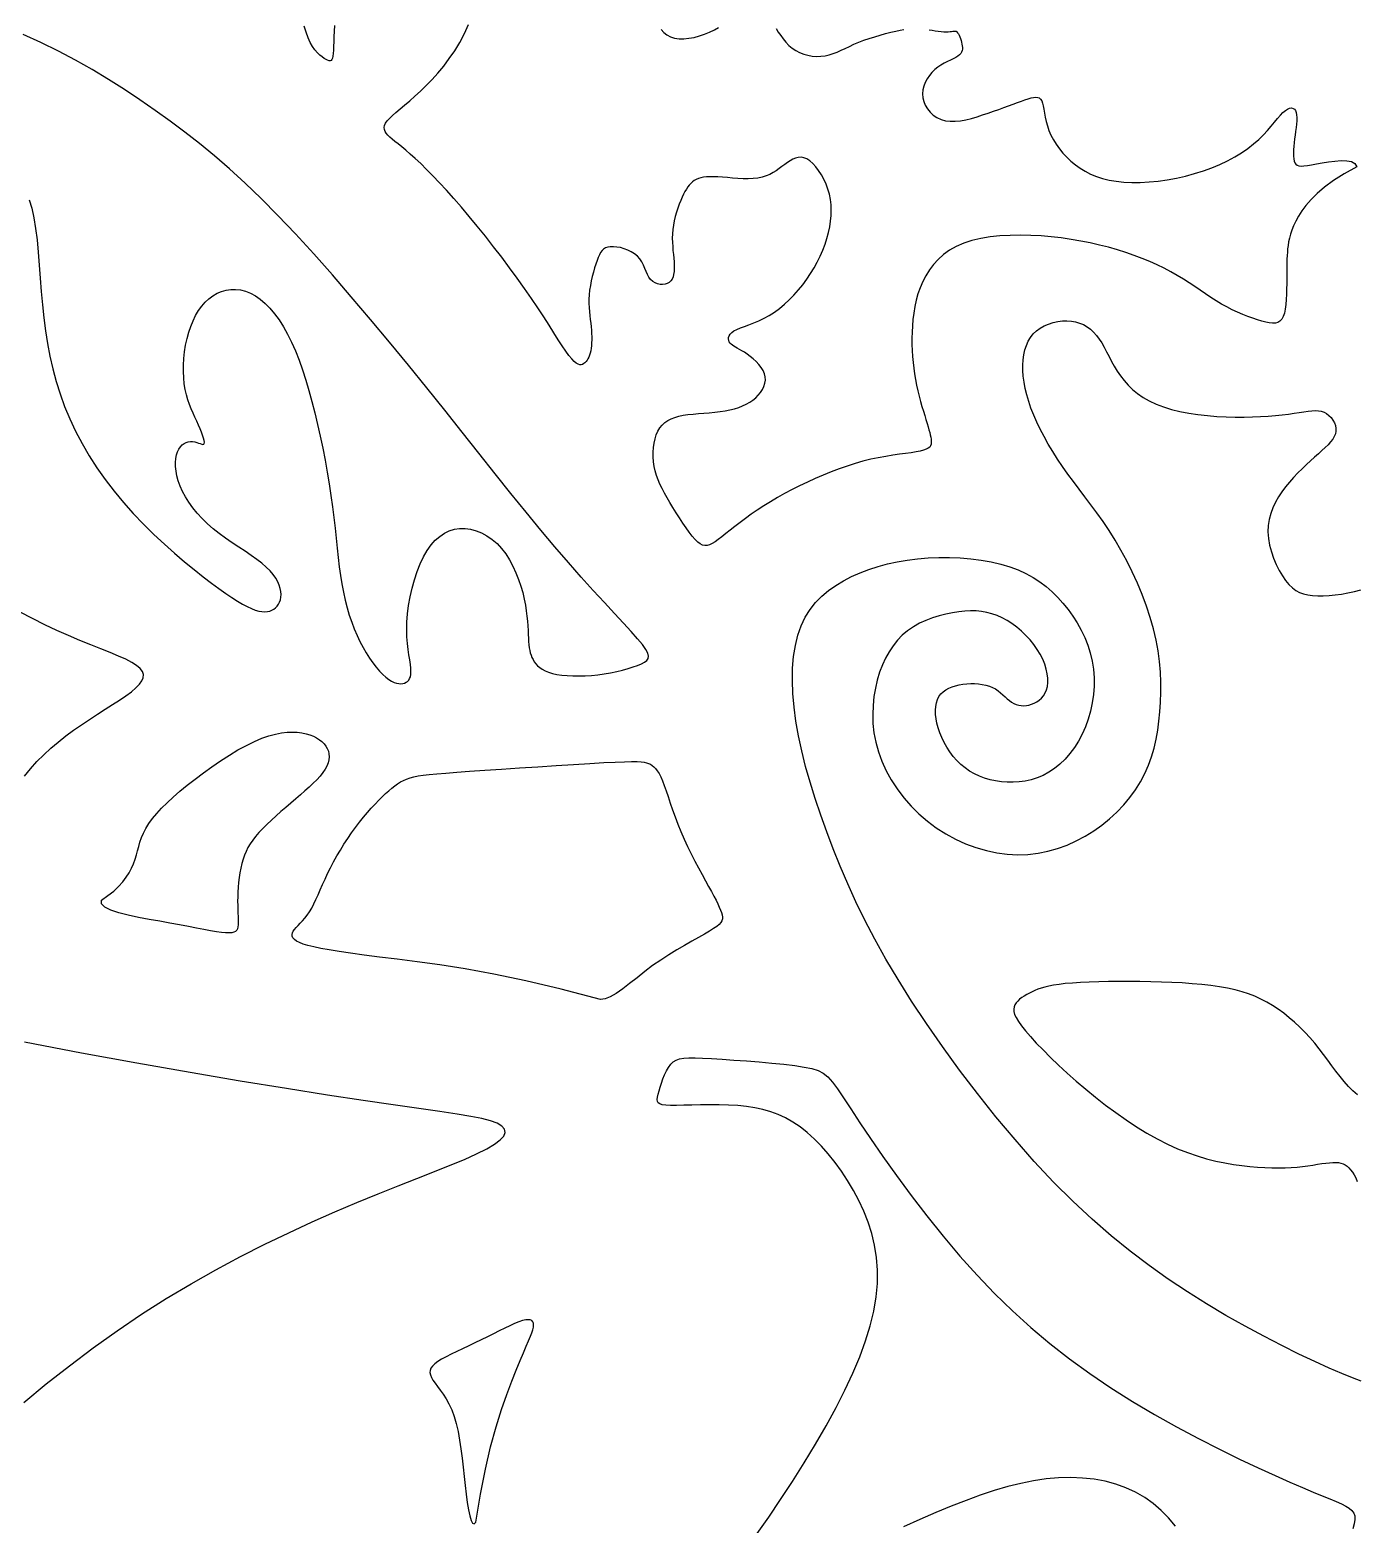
# Model space of a CAD drawing. Header units: millimetres. Extents: x 71 to 193, y 124 to 161.
# Drawn here: x 83.16 to 90.98, y 135.12 to 143.92 of the extents above; entities that cross this region are included whole.
import ezdxf

# ---------------------------------------------------------------- set-up
doc = ezdxf.new("R2010")
doc.units = ezdxf.units.MM

msp = doc.modelspace()

# ---------------------------------------------------------------- linework, layer by layer
at = {"color": 1}
for points in [[(84.952, 143.9463), (84.9495, 143.9115), (84.9479, 143.8792), (84.9469, 143.8496), (84.9462, 143.8232), (84.9455, 143.8002), (84.9444, 143.7808), (84.9426, 143.7654), (84.9401, 143.7536), (84.9366, 143.7453), (84.9321, 143.7402), (84.9265, 143.7379), (84.9196, 143.7383), (84.9113, 143.7409), (84.9017, 143.7455), (84.8905, 143.752), (84.8781, 143.7606), (84.8647, 143.7715), (84.8508, 143.7852), (84.8366, 143.8019), (84.8225, 143.822), (84.8087, 143.8458), (84.7957, 143.8736), (84.7837, 143.9057), (84.7728, 143.942)], [(90.9756, 143.1139), (90.902, 143.0727), (90.8393, 143.0326), (90.7865, 142.9938), (90.7425, 142.9564), (90.7062, 142.9204), (90.6765, 142.8861), (90.6524, 142.8534), (90.6327, 142.8225), (90.6166, 142.7935), (90.6035, 142.7663), (90.5931, 142.7406), (90.585, 142.7163), (90.5788, 142.6932), (90.5743, 142.6712), (90.571, 142.65), (90.5686, 142.6295), (90.5668, 142.6095), (90.5654, 142.5897), (90.5644, 142.5696), (90.5637, 142.549), (90.5633, 142.5274), (90.5631, 142.5045), (90.563, 142.4799), (90.563, 142.4532), (90.563, 142.4243), (90.5627, 142.3938), (90.5619, 142.3628), (90.5605, 142.3321), (90.558, 142.3026), (90.5544, 142.2752), (90.5493, 142.2508), (90.5426, 142.2305), (90.5339, 142.2147), (90.5234, 142.2034), (90.5108, 142.1961), (90.4961, 142.1924), (90.4794, 142.1918), (90.4605, 142.1939), (90.4395, 142.1983), (90.4162, 142.2045), (90.3907, 142.2121), (90.3633, 142.2212), (90.3344, 142.2316), (90.3042, 142.2434), (90.2732, 142.2567), (90.2416, 142.2713), (90.2099, 142.2873), (90.1783, 142.3047), (90.1472, 142.3234), (90.1162, 142.3434), (90.0852, 142.3642), (90.0538, 142.3857), (90.0217, 142.4076), (89.9886, 142.4297), (89.9541, 142.4518), (89.9181, 142.4736), (89.8802, 142.4949), (89.8405, 142.5156), (89.7989, 142.5357), (89.7555, 142.555), (89.7104, 142.5736), (89.6636, 142.5913), (89.6151, 142.6081), (89.565, 142.6239), (89.5134, 142.6387), (89.4602, 142.6524), (89.4057, 142.6648), (89.3499, 142.6759), (89.2928, 142.6856), (89.2347, 142.6939), (89.1754, 142.7006), (89.1153, 142.7056), (89.0543, 142.7089), (88.9931, 142.7102), (88.9325, 142.7092), (88.873, 142.7058), (88.8153, 142.6997), (88.7601, 142.6907), (88.7081, 142.6785), (88.6599, 142.6629), (88.6161, 142.6437), (88.5767, 142.6213), (88.5413, 142.5958), (88.5098, 142.5678), (88.482, 142.5375), (88.4576, 142.5053), (88.4365, 142.4715), (88.4183, 142.4365), (88.4029, 142.4006), (88.3901, 142.364), (88.3797, 142.3269), (88.3714, 142.2894), (88.365, 142.2517), (88.3603, 142.2141), (88.3571, 142.1766), (88.3551, 142.1395), (88.3542, 142.1029), (88.3544, 142.0667), (88.3555, 142.0311), (88.3577, 141.9959), (88.3608, 141.9611), (88.3648, 141.9268), (88.3697, 141.8928), (88.3756, 141.8592), (88.3822, 141.826), (88.3896, 141.7934), (88.3974, 141.7617), (88.4055, 141.7309), (88.4137, 141.7015), (88.4218, 141.6737), (88.4296, 141.6476), (88.4369, 141.6235), (88.4435, 141.6017), (88.4494, 141.5819), (88.4546, 141.564), (88.459, 141.5479), (88.4626, 141.5333), (88.4654, 141.5202), (88.4674, 141.5082), (88.4685, 141.4973), (88.4687, 141.4873), (88.4675, 141.4781), (88.4644, 141.4697), (88.459, 141.462), (88.4507, 141.4551), (88.439, 141.4488), (88.4234, 141.4431), (88.4034, 141.4379), (88.3788, 141.4332), (88.3498, 141.4288), (88.3168, 141.4243), (88.2806, 141.4194), (88.2414, 141.4137), (88.1999, 141.4071), (88.1564, 141.3992), (88.1117, 141.3897), (88.066, 141.3783), (88.0196, 141.3651), (87.9727, 141.3503), (87.9256, 141.334), (87.8783, 141.3162), (87.8312, 141.2973), (87.7844, 141.2771), (87.7381, 141.256), (87.6925, 141.234), (87.6477, 141.2113), (87.604, 141.1879), (87.5615, 141.1641), (87.5204, 141.1398), (87.4808, 141.1153), (87.443, 141.0907), (87.407, 141.066), (87.3731, 141.0415), (87.3413, 141.0174), (87.3116, 140.9942), (87.2839, 140.9722), (87.2583, 140.9518), (87.2349, 140.9333), (87.2135, 140.9171), (87.1942, 140.9035), (87.177, 140.893), (87.1614, 140.8856), (87.147, 140.8816), (87.1334, 140.8811), (87.12, 140.8843), (87.1064, 140.8914), (87.0922, 140.9024), (87.0769, 140.9177), (87.0601, 140.9371), (87.0422, 140.9602), (87.0233, 140.9862), (87.004, 141.0144), (86.9844, 141.0441), (86.965, 141.0746), (86.9462, 141.105), (86.9282, 141.1348), (86.9114, 141.1634), (86.8959, 141.1909), (86.8818, 141.2176), (86.8692, 141.2437), (86.8582, 141.2695), (86.8488, 141.2954), (86.8411, 141.3215), (86.8353, 141.3483), (86.8314, 141.3758), (86.8294, 141.4037), (86.8293, 141.4317), (86.8311, 141.4592), (86.8349, 141.4858), (86.8405, 141.5112), (86.8481, 141.5348), (86.8576, 141.5562), (86.869, 141.5751), (86.8824, 141.5916), (86.8978, 141.6058), (86.9152, 141.6179), (86.9347, 141.6281), (86.9564, 141.6366), (86.9802, 141.6435), (87.0063, 141.649), (87.0345, 141.6533), (87.0645, 141.6567), (87.0958, 141.6595), (87.1278, 141.662), (87.1601, 141.6645), (87.1921, 141.6672), (87.2234, 141.6706), (87.2535, 141.675), (87.2819, 141.6804), (87.3085, 141.6871), (87.3335, 141.6951), (87.3568, 141.7042), (87.3785, 141.7145), (87.3985, 141.7261), (87.4169, 141.7389), (87.4337, 141.7529), (87.4489, 141.7681), (87.4622, 141.7844), (87.4734, 141.8015), (87.4821, 141.8193), (87.4879, 141.8376), (87.4907, 141.8563), (87.4901, 141.8751), (87.4858, 141.894), (87.4776, 141.9126), (87.4661, 141.9309), (87.4521, 141.9486), (87.4361, 141.9654), (87.4188, 141.9812), (87.4011, 141.9958), (87.3835, 142.0088), (87.3668, 142.0202), (87.3516, 142.0297), (87.3378, 142.0377), (87.3255, 142.0446), (87.3146, 142.0506), (87.3049, 142.0562), (87.2965, 142.0617), (87.2893, 142.0675), (87.2832, 142.074), (87.2782, 142.0815), (87.2747, 142.0898), (87.2729, 142.0987), (87.2734, 142.1081), (87.2765, 142.1178), (87.2827, 142.1275), (87.2922, 142.1371), (87.3055, 142.1464), (87.3228, 142.1553), (87.3438, 142.164), (87.3678, 142.1731), (87.3942, 142.1828), (87.4226, 142.1937), (87.4524, 142.2062), (87.4829, 142.2206), (87.5136, 142.2374), (87.5441, 142.2568), (87.5741, 142.2788), (87.6034, 142.3031), (87.6319, 142.3295), (87.6594, 142.3576), (87.6859, 142.3874), (87.7111, 142.4186), (87.7348, 142.4508), (87.757, 142.4839), (87.7776, 142.5177), (87.7965, 142.5521), (87.8136, 142.5868), (87.8288, 142.6216), (87.8422, 142.6565), (87.8536, 142.6912), (87.863, 142.7255), (87.8703, 142.7593), (87.8755, 142.7927), (87.8785, 142.8255), (87.8793, 142.8577), (87.8778, 142.8895), (87.874, 142.9207), (87.8679, 142.9514), (87.8593, 142.9816), (87.8484, 143.0112), (87.8354, 143.0397), (87.8207, 143.0667), (87.8047, 143.0916), (87.7878, 143.1139), (87.7702, 143.133), (87.7524, 143.1485), (87.7348, 143.1598), (87.7176, 143.1666), (87.7009, 143.1692), (87.6845, 143.1682), (87.6684, 143.164), (87.6524, 143.1572), (87.6365, 143.1483), (87.6207, 143.1379), (87.6047, 143.1264), (87.5885, 143.1144), (87.5719, 143.1022), (87.5546, 143.0902), (87.5362, 143.0788), (87.5165, 143.0684), (87.4952, 143.0593), (87.4721, 143.0519), (87.4467, 143.0466), (87.4191, 143.0436), (87.3897, 143.0425), (87.3592, 143.0431), (87.328, 143.0447), (87.297, 143.0471), (87.2667, 143.0497), (87.2377, 143.0522), (87.2107, 143.054), (87.1862, 143.0549), (87.1641, 143.0547), (87.1442, 143.0535), (87.1264, 143.0512), (87.1104, 143.0479), (87.096, 143.0436), (87.083, 143.0382), (87.0713, 143.0317), (87.0607, 143.0242), (87.0509, 143.0156), (87.0418, 143.0057), (87.0332, 142.9944), (87.025, 142.9816), (87.017, 142.9673), (87.0089, 142.9512), (87.0007, 142.9334), (86.9922, 142.9137), (86.9836, 142.8923), (86.9752, 142.8696), (86.9672, 142.8457), (86.96, 142.8209), (86.9537, 142.7956), (86.9486, 142.7699), (86.9449, 142.7441), (86.943, 142.7184), (86.9424, 142.693), (86.943, 142.6681), (86.9445, 142.6436), (86.9464, 142.6197), (86.9486, 142.5966), (86.9507, 142.5743), (86.9524, 142.5529), (86.9534, 142.5325), (86.9535, 142.5134), (86.9525, 142.4956), (86.9503, 142.4793), (86.9466, 142.4647), (86.9411, 142.4519), (86.9339, 142.441), (86.9245, 142.4322), (86.913, 142.4257), (86.8998, 142.4215), (86.8854, 142.4197), (86.8704, 142.4204), (86.8553, 142.4236), (86.8406, 142.4294), (86.827, 142.4378), (86.8148, 142.4489), (86.8046, 142.4628), (86.7959, 142.4788), (86.7879, 142.4963), (86.78, 142.5148), (86.7716, 142.5337), (86.7621, 142.5523), (86.7507, 142.57), (86.7368, 142.5863), (86.72, 142.6006), (86.7008, 142.6127), (86.68, 142.6228), (86.6583, 142.6308), (86.6364, 142.6368), (86.615, 142.6406), (86.595, 142.6423), (86.577, 142.642), (86.5616, 142.6395), (86.5486, 142.635), (86.5376, 142.6282), (86.5282, 142.6192), (86.52, 142.608), (86.5127, 142.5945), (86.5058, 142.5786), (86.4989, 142.5603), (86.4918, 142.5397), (86.4846, 142.517), (86.4775, 142.4926), (86.4708, 142.467), (86.4647, 142.4406), (86.4594, 142.4136), (86.4553, 142.3866), (86.4524, 142.3598), (86.4511, 142.3337), (86.451, 142.3083), (86.452, 142.2836), (86.4538, 142.2596), (86.4561, 142.2363), (86.4587, 142.2137), (86.4613, 142.1918), (86.4636, 142.1705), (86.4654, 142.15), (86.4667, 142.1302), (86.4674, 142.1112), (86.4675, 142.093), (86.4671, 142.0757), (86.4659, 142.0593), (86.4642, 142.0439), (86.4617, 142.0295), (86.4586, 142.0161), (86.4548, 142.0037), (86.4504, 141.9925), (86.4455, 141.9824), (86.44, 141.9734), (86.434, 141.9655), (86.4276, 141.9588), (86.4208, 141.9534), (86.4137, 141.9492), (86.4059, 141.9468), (86.3973, 141.9468), (86.3876, 141.9497), (86.3767, 141.956), (86.3641, 141.9664), (86.3498, 141.9814), (86.3335, 142.0016), (86.3149, 142.0274), (86.294, 142.0586), (86.2705, 142.0947), (86.2445, 142.1355), (86.2158, 142.1805), (86.1843, 142.2295), (86.1498, 142.282), (86.1123, 142.3376), (86.0718, 142.3959), (86.0287, 142.4563), (85.9836, 142.518), (85.9369, 142.5804), (85.8893, 142.6425), (85.8413, 142.7038), (85.7933, 142.7636), (85.7461, 142.8209), (85.7, 142.8754), (85.6553, 142.9267), (85.6122, 142.9747), (85.5709, 143.0193), (85.5316, 143.0604), (85.4945, 143.098), (85.4598, 143.1319), (85.4277, 143.1619), (85.3984, 143.1882), (85.3718, 143.211), (85.3479, 143.2308), (85.3266, 143.248), (85.3078, 143.2631), (85.2915, 143.2765), (85.2775, 143.2887), (85.2659, 143.3001), (85.2566, 143.3111), (85.2499, 143.322), (85.2458, 143.333), (85.2448, 143.3444), (85.247, 143.3564), (85.2526, 143.3693), (85.2619, 143.3832), (85.2752, 143.3985), (85.2926, 143.4153), (85.3136, 143.4338), (85.338, 143.4543), (85.3651, 143.4769), (85.3946, 143.5017), (85.426, 143.529), (85.4589, 143.5588), (85.4927, 143.5915), (85.527, 143.6271), (85.5614, 143.6655), (85.5953, 143.7067), (85.6283, 143.7506), (85.66, 143.7972), (85.6897, 143.8462), (85.7171, 143.8977), (85.7417, 143.9516)], [(83.153, 142.9176), (83.1681, 142.8686), (83.1805, 142.8124), (83.1906, 142.7498), (83.1988, 142.6819), (83.2058, 142.6098), (83.2119, 142.5345), (83.2178, 142.4571), (83.2239, 142.3788), (83.2308, 142.3005), (83.239, 142.2232), (83.2488, 142.1469), (83.2605, 142.0714), (83.2746, 141.9967), (83.2913, 141.9225), (83.311, 141.8487), (83.3341, 141.7753), (83.3608, 141.7019), (83.3914, 141.6287), (83.426, 141.5557), (83.4643, 141.4831), (83.5062, 141.4112), (83.5517, 141.3403), (83.6005, 141.2705), (83.6526, 141.2022), (83.7079, 141.1354), (83.766, 141.0706), (83.8262, 141.0079), (83.8875, 140.9478), (83.9489, 140.8907), (84.0096, 140.8368), (84.0686, 140.7865), (84.125, 140.7403), (84.1777, 140.6983), (84.2261, 140.661), (84.2702, 140.6281), (84.3104, 140.5994), (84.3469, 140.5747), (84.38, 140.5537), (84.4101, 140.5361), (84.4374, 140.5218), (84.4622, 140.5106), (84.4848, 140.502), (84.5053, 140.4961), (84.524, 140.4927), (84.5409, 140.4915), (84.5562, 140.4925), (84.5701, 140.4956), (84.5827, 140.5005), (84.5941, 140.5071), (84.6045, 140.5153), (84.6137, 140.5251), (84.6215, 140.5362), (84.6279, 140.5487), (84.6327, 140.5625), (84.6356, 140.5776), (84.6366, 140.5937), (84.6354, 140.611), (84.6319, 140.6292), (84.6259, 140.6483), (84.6171, 140.6683), (84.6054, 140.689), (84.5904, 140.7104), (84.572, 140.7323), (84.5498, 140.7547), (84.5238, 140.7774), (84.4937, 140.8005), (84.4604, 140.824), (84.4245, 140.848), (84.3869, 140.8727), (84.3485, 140.8981), (84.31, 140.9245), (84.2724, 140.9519), (84.2363, 140.9805), (84.2026, 141.0103), (84.1714, 141.0411), (84.1428, 141.0727), (84.1169, 141.1048), (84.0938, 141.137), (84.0735, 141.1693), (84.0563, 141.2011), (84.0421, 141.2325), (84.0311, 141.2629), (84.023, 141.2923), (84.0177, 141.3204), (84.015, 141.347), (84.0147, 141.3719), (84.0168, 141.3948), (84.0208, 141.4156), (84.0268, 141.434), (84.0345, 141.4499), (84.0437, 141.4633), (84.0541, 141.4743), (84.0654, 141.4829), (84.0775, 141.4892), (84.09, 141.4933), (84.1028, 141.4952), (84.1155, 141.4951), (84.1279, 141.4931), (84.1398, 141.4898), (84.1509, 141.4859), (84.1608, 141.4821), (84.1694, 141.4792), (84.1764, 141.4779), (84.1814, 141.4789), (84.1843, 141.4829), (84.1849, 141.4904), (84.1832, 141.5013), (84.1796, 141.515), (84.1742, 141.5314), (84.1673, 141.5498), (84.1592, 141.5701), (84.15, 141.5917), (84.14, 141.6142), (84.1294, 141.6374), (84.1186, 141.6614), (84.1079, 141.6865), (84.0976, 141.7127), (84.0879, 141.7404), (84.0794, 141.7697), (84.0721, 141.8008), (84.0666, 141.8341), (84.063, 141.8695), (84.0614, 141.9067), (84.0618, 141.9451), (84.0641, 141.9843), (84.0684, 142.0237), (84.0745, 142.0628), (84.0826, 142.1011), (84.0926, 142.138), (84.1044, 142.1731), (84.118, 142.2062), (84.1334, 142.2371), (84.1505, 142.2657), (84.1692, 142.2917), (84.1896, 142.3151), (84.2114, 142.3357), (84.2348, 142.3533), (84.2595, 142.3677), (84.2856, 142.3789), (84.3126, 142.3866), (84.3405, 142.3907), (84.369, 142.3911), (84.398, 142.3876), (84.4272, 142.3802), (84.4565, 142.3686), (84.4856, 142.3527), (84.5145, 142.3326), (84.543, 142.3083), (84.571, 142.28), (84.5983, 142.2476), (84.6248, 142.2114), (84.6505, 142.1712), (84.6751, 142.1273), (84.6987, 142.0797), (84.7211, 142.0286), (84.7425, 141.9742), (84.7629, 141.9169), (84.7823, 141.8569), (84.8009, 141.7944), (84.8187, 141.7297), (84.8357, 141.6631), (84.8519, 141.5947), (84.8674, 141.5252), (84.882, 141.4549), (84.8957, 141.3844), (84.9084, 141.3142), (84.92, 141.2448), (84.9304, 141.1766), (84.9397, 141.1103), (84.9477, 141.0461), (84.9547, 140.9842), (84.9611, 140.9244), (84.9672, 140.8667), (84.9733, 140.811), (84.9797, 140.7573), (84.9867, 140.7054), (84.9947, 140.6552), (85.0039, 140.6069), (85.0144, 140.5602), (85.0261, 140.5152), (85.039, 140.472), (85.0531, 140.4305), (85.0682, 140.3907), (85.0845, 140.3526), (85.1017, 140.3162), (85.12, 140.2816), (85.139, 140.249), (85.1584, 140.2184), (85.1782, 140.1903), (85.1979, 140.1647), (85.2174, 140.1419), (85.2364, 140.1221), (85.2546, 140.1055), (85.2719, 140.0923), (85.2882, 140.0822), (85.3034, 140.075), (85.3177, 140.0704), (85.331, 140.0681), (85.3432, 140.0677), (85.3545, 140.0691), (85.3647, 140.0719), (85.374, 140.076), (85.3821, 140.0814), (85.389, 140.0886), (85.3945, 140.0977), (85.3987, 140.109), (85.4013, 140.1228), (85.4022, 140.1394), (85.4014, 140.159), (85.3989, 140.1818), (85.395, 140.2079), (85.3905, 140.2372), (85.3859, 140.2697), (85.3818, 140.3053), (85.3788, 140.3441), (85.3775, 140.3859), (85.3785, 140.4308), (85.3822, 140.4785), (85.3886, 140.5283), (85.3976, 140.5791), (85.4091, 140.63), (85.4228, 140.6801), (85.4387, 140.7284), (85.4566, 140.7739), (85.4763, 140.8156), (85.4978, 140.8527), (85.5209, 140.8852), (85.5456, 140.9129), (85.5717, 140.936), (85.5992, 140.9545), (85.6279, 140.9683), (85.6579, 140.9774), (85.6889, 140.982), (85.7208, 140.982), (85.7534, 140.9776), (85.7861, 140.9688), (85.8185, 140.9559), (85.8501, 140.9388), (85.8807, 140.9178), (85.9096, 140.893), (85.9366, 140.8644), (85.9612, 140.8324), (85.9834, 140.7975), (86.0033, 140.7604), (86.0209, 140.7219), (86.0362, 140.6825), (86.0495, 140.6431), (86.0606, 140.6042), (86.0696, 140.5667), (86.0767, 140.531), (86.082, 140.4974), (86.0859, 140.4657), (86.0887, 140.4359), (86.0906, 140.4081), (86.092, 140.3822), (86.093, 140.3582), (86.0941, 140.3361), (86.0954, 140.3158), (86.0971, 140.2972), (86.0993, 140.28), (86.1021, 140.2641), (86.1056, 140.2493), (86.11, 140.2354), (86.1153, 140.2221), (86.1216, 140.2094), (86.1291, 140.1969), (86.138, 140.1849), (86.1486, 140.1734), (86.1611, 140.1626), (86.1759, 140.1526), (86.1932, 140.1434), (86.2132, 140.1353), (86.2363, 140.1284), (86.2625, 140.1228), (86.2916, 140.1184), (86.3232, 140.1154), (86.3569, 140.1137), (86.3922, 140.1134), (86.4287, 140.1145), (86.4661, 140.1169), (86.5038, 140.1208), (86.5416, 140.1261), (86.5788, 140.1325), (86.6149, 140.14), (86.6495, 140.1483), (86.6819, 140.1571), (86.7115, 140.1663), (86.738, 140.1757), (86.7607, 140.1849), (86.7791, 140.1941), (86.7926, 140.204), (86.8006, 140.2156), (86.8026, 140.2298), (86.7978, 140.2477), (86.7859, 140.2702), (86.766, 140.2983), (86.7378, 140.333), (86.7007, 140.3752), (86.6553, 140.4248), (86.6024, 140.4818), (86.5426, 140.5461), (86.4768, 140.6175), (86.4056, 140.6959), (86.3297, 140.7814), (86.25, 140.8736), (86.167, 140.9725), (86.0808, 141.0776), (85.9915, 141.1885), (85.8989, 141.3045), (85.803, 141.4252), (85.7039, 141.55), (85.6016, 141.6786), (85.4959, 141.8102), (85.387, 141.9443), (85.2759, 142.0795), (85.1635, 142.2142), (85.0508, 142.3469), (84.939, 142.4761), (84.8289, 142.6), (84.7217, 142.7173), (84.6184, 142.8264), (84.5197, 142.9261), (84.425, 143.0172), (84.3335, 143.1007), (84.2444, 143.1779), (84.1569, 143.2498), (84.07, 143.3176), (83.9829, 143.3824), (83.8948, 143.4454), (83.805, 143.5074), (83.7132, 143.5683), (83.6194, 143.6279), (83.5234, 143.6857), (83.4252, 143.7415), (83.3247, 143.7949), (83.2217, 143.8456), (83.1162, 143.8932)], [(86.8761, 143.9222), (86.8924, 143.9043), (86.911, 143.8897), (86.9321, 143.8786), (86.9558, 143.8712), (86.9822, 143.8675), (87.0107, 143.8672), (87.0407, 143.8701), (87.0715, 143.8758), (87.1025, 143.8839), (87.133, 143.8941), (87.1624, 143.9061), (87.19, 143.9194), (87.2153, 143.9338)], [(87.5536, 143.9271), (87.5669, 143.907), (87.581, 143.8865), (87.5959, 143.8661), (87.6121, 143.8465), (87.6297, 143.8282), (87.649, 143.8118), (87.6701, 143.7977), (87.6928, 143.786), (87.7167, 143.7768), (87.7415, 143.77), (87.7668, 143.7657), (87.7922, 143.7638), (87.8175, 143.7643), (87.8423, 143.7672), (87.8663, 143.7726), (87.8898, 143.78), (87.9132, 143.7891), (87.9369, 143.7995), (87.9611, 143.8109), (87.9863, 143.8228), (88.0129, 143.835), (88.0412, 143.847), (88.0714, 143.8586), (88.103, 143.8696), (88.1353, 143.8798), (88.1678, 143.8893), (88.1996, 143.8979), (88.2301, 143.9055), (88.2587, 143.9121), (88.2846, 143.9176), (88.3075, 143.9219)], [(88.4561, 143.92), (88.474, 143.9173), (88.4919, 143.9146), (88.5094, 143.9121), (88.5262, 143.9101), (88.5418, 143.9088), (88.556, 143.9083), (88.5683, 143.9088), (88.5789, 143.9099), (88.5881, 143.9112), (88.5959, 143.9125), (88.6028, 143.9132), (88.6088, 143.913), (88.6142, 143.9115), (88.6192, 143.9083), (88.6239, 143.9031), (88.6285, 143.8962), (88.6328, 143.8878), (88.6368, 143.8784), (88.6405, 143.8681), (88.6437, 143.8574), (88.6465, 143.8466), (88.6489, 143.8359), (88.6507, 143.8257), (88.6517, 143.816), (88.6515, 143.8067), (88.6501, 143.7979), (88.6469, 143.7893), (88.6418, 143.7811), (88.6345, 143.7731), (88.6247, 143.7654), (88.6123, 143.7578), (88.5975, 143.75), (88.581, 143.7419), (88.5632, 143.7331), (88.5446, 143.7234), (88.5257, 143.7124), (88.507, 143.6999), (88.4891, 143.6856), (88.4723, 143.6693), (88.4571, 143.6511), (88.4438, 143.6315), (88.4328, 143.6106), (88.4245, 143.5888), (88.419, 143.5663), (88.4169, 143.5434), (88.4184, 143.5204), (88.4239, 143.4976), (88.4331, 143.4755), (88.4458, 143.4545), (88.4617, 143.4352), (88.4805, 143.4181), (88.5021, 143.4037), (88.5261, 143.3925), (88.5523, 143.3849), (88.5803, 143.3813), (88.61, 143.3814), (88.6409, 143.3846), (88.6728, 143.3905), (88.7053, 143.3984), (88.7381, 143.4079), (88.7708, 143.4184), (88.8032, 143.4294), (88.8348, 143.4405), (88.8656, 143.4515), (88.8953, 143.4623), (88.9237, 143.4726), (88.9507, 143.4824), (88.9759, 143.4916), (88.9993, 143.4999), (89.0206, 143.5074), (89.0397, 143.5138), (89.0566, 143.5188), (89.0715, 143.5221), (89.0845, 143.5234), (89.0956, 143.5223), (89.105, 143.5186), (89.1128, 143.5119), (89.1191, 143.5018), (89.1241, 143.4882), (89.1281, 143.4714), (89.1318, 143.4518), (89.1356, 143.4299), (89.14, 143.406), (89.1455, 143.3807), (89.1526, 143.3543), (89.1618, 143.3273), (89.1736, 143.3002), (89.1878, 143.273), (89.2044, 143.2462), (89.2232, 143.2199), (89.2441, 143.1944), (89.2669, 143.17), (89.2916, 143.1467), (89.318, 143.125), (89.346, 143.105), (89.3757, 143.0869), (89.4074, 143.0707), (89.4413, 143.0566), (89.4775, 143.0446), (89.5163, 143.035), (89.5578, 143.0277), (89.6023, 143.023), (89.6498, 143.0208), (89.6998, 143.0211), (89.7518, 143.024), (89.8051, 143.0292), (89.8593, 143.0368), (89.9136, 143.0467), (89.9675, 143.0588), (90.0205, 143.0731), (90.0719, 143.0894), (90.1216, 143.1076), (90.1691, 143.1276), (90.2144, 143.1492), (90.2572, 143.1721), (90.2972, 143.1963), (90.3342, 143.2215), (90.368, 143.2475), (90.3984, 143.2742), (90.4256, 143.3011), (90.45, 143.3275), (90.4718, 143.3529), (90.4915, 143.3767), (90.5094, 143.3984), (90.5257, 143.4174), (90.5408, 143.4331), (90.555, 143.4452), (90.5682, 143.4535), (90.5802, 143.4583), (90.591, 143.4596), (90.6004, 143.4576), (90.6083, 143.4525), (90.6145, 143.4443), (90.6189, 143.4331), (90.6215, 143.4193), (90.6224, 143.403), (90.622, 143.3848), (90.6205, 143.3649), (90.6183, 143.3439), (90.6155, 143.322), (90.6125, 143.2996), (90.6096, 143.2772), (90.607, 143.2552), (90.6049, 143.2338), (90.6035, 143.2134), (90.6029, 143.1942), (90.6032, 143.1766), (90.6046, 143.1608), (90.6073, 143.1473), (90.6115, 143.1362), (90.6172, 143.1278), (90.625, 143.122), (90.6352, 143.1185), (90.6483, 143.1173), (90.6648, 143.1179), (90.685, 143.1204), (90.7096, 143.1244), (90.7388, 143.1297), (90.7727, 143.136), (90.8096, 143.1422), (90.8475, 143.1473), (90.8841, 143.15), (90.9173, 143.1492), (90.9451, 143.1437), (90.9652, 143.1323), (90.9756, 143.1139)], [(91.0026, 135.9588), (90.9507, 135.9778), (90.888, 136.0032), (90.8137, 136.0353), (90.729, 136.0738), (90.6354, 136.1182), (90.5345, 136.1681), (90.428, 136.223), (90.3175, 136.2826), (90.2045, 136.3463), (90.0907, 136.4138), (89.9774, 136.4848), (89.8647, 136.5597), (89.7523, 136.6394), (89.6402, 136.7244), (89.528, 136.8154), (89.4156, 136.9132), (89.3029, 137.0185), (89.1895, 137.1318), (89.0755, 137.2535), (88.9619, 137.3822), (88.8498, 137.5161), (88.7404, 137.6532), (88.6347, 137.7918), (88.534, 137.93), (88.4394, 138.0659), (88.352, 138.1979), (88.2727, 138.3243), (88.2011, 138.4455), (88.1363, 138.5619), (88.0778, 138.6743), (88.0247, 138.7831), (87.9764, 138.8889), (87.932, 138.9925), (87.8909, 139.0942), (87.8525, 139.1947), (87.8168, 139.2938), (87.7841, 139.3912), (87.7544, 139.4869), (87.7281, 139.5805), (87.7052, 139.6718), (87.6861, 139.7607), (87.6708, 139.8469), (87.6597, 139.9301), (87.6526, 140.0102), (87.6499, 140.0868), (87.6514, 140.1597), (87.6573, 140.2286), (87.6676, 140.2933), (87.6825, 140.3534), (87.702, 140.4088), (87.7261, 140.4592), (87.7545, 140.5049), (87.787, 140.5462), (87.8232, 140.5835), (87.8628, 140.6171), (87.9055, 140.6473), (87.951, 140.6745), (87.9989, 140.6991), (88.049, 140.7212), (88.1011, 140.741), (88.1551, 140.7584), (88.2109, 140.7735), (88.2684, 140.786), (88.3273, 140.7962), (88.3877, 140.8038), (88.4494, 140.809), (88.5122, 140.8116), (88.5755, 140.8117), (88.6387, 140.8092), (88.7011, 140.804), (88.7623, 140.7963), (88.8214, 140.7859), (88.8779, 140.7729), (88.9311, 140.7571), (88.9806, 140.7387), (89.0265, 140.7176), (89.0692, 140.694), (89.1089, 140.668), (89.1459, 140.6396), (89.1807, 140.609), (89.2135, 140.5763), (89.2446, 140.5415), (89.2742, 140.5048), (89.3022, 140.4662), (89.3281, 140.4259), (89.3518, 140.3839), (89.3728, 140.3404), (89.3909, 140.2954), (89.4057, 140.2491), (89.4169, 140.2014), (89.4243, 140.1527), (89.428, 140.1032), (89.428, 140.0534), (89.4244, 140.0037), (89.4175, 139.9544), (89.4073, 139.9061), (89.3939, 139.859), (89.3775, 139.8137), (89.3581, 139.7705), (89.3361, 139.7296), (89.3117, 139.6914), (89.2851, 139.6559), (89.2565, 139.6234), (89.2262, 139.5941), (89.1945, 139.5684), (89.1615, 139.5462), (89.1276, 139.5279), (89.0929, 139.5133), (89.0577, 139.5021), (89.0222, 139.4941), (88.9866, 139.4892), (88.951, 139.487), (88.9159, 139.4875), (88.8813, 139.4902), (88.8474, 139.4952), (88.8145, 139.5023), (88.7825, 139.5116), (88.7518, 139.5232), (88.7222, 139.5369), (88.6941, 139.5529), (88.6675, 139.5712), (88.6425, 139.5918), (88.6192, 139.6147), (88.5978, 139.6395), (88.5782, 139.6659), (88.5605, 139.6934), (88.5447, 139.7218), (88.531, 139.7505), (88.5193, 139.7792), (88.5096, 139.8075), (88.5021, 139.8351), (88.4968, 139.8617), (88.4938, 139.8872), (88.493, 139.9114), (88.4946, 139.9342), (88.4985, 139.9553), (88.5049, 139.9747), (88.5138, 139.992), (88.5251, 140.0073), (88.5388, 140.0206), (88.5544, 140.0319), (88.5719, 140.0415), (88.5909, 140.0495), (88.6113, 140.0559), (88.6327, 140.0609), (88.655, 140.0646), (88.6778, 140.0671), (88.7009, 140.0684), (88.724, 140.0683), (88.7468, 140.0669), (88.7691, 140.064), (88.7904, 140.0596), (88.8106, 140.0536), (88.8294, 140.0459), (88.8464, 140.0366), (88.8621, 140.0259), (88.8765, 140.0144), (88.8901, 140.0024), (88.9031, 139.9904), (88.9158, 139.9789), (88.9285, 139.9682), (88.9415, 139.9588), (88.955, 139.9512), (88.969, 139.9452), (88.9835, 139.9411), (88.9983, 139.9386), (89.0134, 139.938), (89.0288, 139.939), (89.0443, 139.9418), (89.0598, 139.9464), (89.0753, 139.9527), (89.0905, 139.9609), (89.1049, 139.9709), (89.1182, 139.983), (89.1301, 139.997), (89.1401, 140.0132), (89.148, 140.0315), (89.1532, 140.0522), (89.1557, 140.075), (89.1552, 140.0999), (89.1519, 140.1263), (89.1457, 140.154), (89.1367, 140.1826), (89.1249, 140.2116), (89.1104, 140.2409), (89.093, 140.2699), (89.073, 140.2983), (89.0507, 140.3259), (89.0262, 140.3522), (89.0001, 140.3772), (88.9726, 140.4003), (88.9441, 140.4215), (88.9149, 140.4403), (88.8854, 140.4565), (88.8558, 140.4698), (88.8259, 140.4804), (88.7957, 140.4882), (88.7647, 140.4935), (88.7329, 140.4964), (88.7, 140.497), (88.6658, 140.4954), (88.63, 140.4917), (88.5927, 140.4861), (88.5541, 140.4783), (88.5149, 140.4683), (88.4756, 140.456), (88.4368, 140.4411), (88.3991, 140.4235), (88.363, 140.4031), (88.329, 140.3798), (88.2977, 140.3533), (88.269, 140.3239), (88.2429, 140.2916), (88.2195, 140.2564), (88.1985, 140.2185), (88.1801, 140.178), (88.1641, 140.1349), (88.1504, 140.0895), (88.1392, 140.0417), (88.1307, 139.9919), (88.1252, 139.9403), (88.1232, 139.8873), (88.125, 139.8331), (88.1309, 139.7781), (88.1413, 139.7224), (88.1567, 139.6665), (88.1772, 139.6106), (88.2026, 139.5551), (88.2328, 139.5006), (88.2675, 139.4475), (88.3063, 139.3962), (88.3491, 139.3472), (88.3955, 139.301), (88.4453, 139.258), (88.4981, 139.2187), (88.5536, 139.1832), (88.6114, 139.1519), (88.6708, 139.1248), (88.7315, 139.1022), (88.793, 139.0842), (88.8548, 139.0711), (88.9166, 139.0631), (88.9777, 139.0603), (89.0382, 139.0624), (89.0977, 139.0694), (89.1561, 139.081), (89.2132, 139.0969), (89.269, 139.1171), (89.3231, 139.1411), (89.3754, 139.1689), (89.4258, 139.2001), (89.4739, 139.2345), (89.5196, 139.2718), (89.5625, 139.3117), (89.6024, 139.3537), (89.639, 139.3977), (89.6721, 139.4434), (89.7014, 139.4902), (89.7266, 139.5382), (89.7481, 139.5871), (89.7661, 139.637), (89.781, 139.688), (89.7931, 139.7401), (89.8027, 139.7932), (89.81, 139.8475), (89.8155, 139.9029), (89.8194, 139.9594), (89.8214, 140.0172), (89.8212, 140.0762), (89.8187, 140.1365), (89.8133, 140.198), (89.805, 140.2609), (89.7934, 140.3252), (89.7781, 140.3908), (89.7591, 140.4578), (89.7366, 140.5255), (89.711, 140.5935), (89.6828, 140.661), (89.6524, 140.7274), (89.6201, 140.7921), (89.5864, 140.8545), (89.5517, 140.914), (89.5164, 140.9701), (89.4808, 141.0231), (89.445, 141.0735), (89.4094, 141.1217), (89.3743, 141.1682), (89.3397, 141.2135), (89.306, 141.2581), (89.2735, 141.3024), (89.2422, 141.3468), (89.2125, 141.3912), (89.1844, 141.4356), (89.158, 141.4797), (89.1334, 141.5234), (89.1108, 141.5666), (89.0903, 141.6091), (89.0721, 141.6508), (89.0561, 141.6915), (89.0424, 141.7312), (89.0311, 141.7698), (89.022, 141.8073), (89.0151, 141.8436), (89.0105, 141.8788), (89.008, 141.9126), (89.0077, 141.9452), (89.0096, 141.9764), (89.0136, 142.0061), (89.02, 142.0342), (89.0287, 142.0605), (89.0399, 142.085), (89.0535, 142.1076), (89.0698, 142.1281), (89.0887, 142.1463), (89.1102, 142.1622), (89.1339, 142.1758), (89.1594, 142.1869), (89.186, 142.1956), (89.2133, 142.2017), (89.2408, 142.2052), (89.2679, 142.2061), (89.2942, 142.2044), (89.3192, 142.1999), (89.3429, 142.1928), (89.3653, 142.1831), (89.3863, 142.1709), (89.4062, 142.1563), (89.4247, 142.1393), (89.4421, 142.1201), (89.4582, 142.0986), (89.4733, 142.0751), (89.4876, 142.0497), (89.5017, 142.023), (89.5158, 141.9952), (89.5306, 141.9667), (89.5464, 141.938), (89.5637, 141.9092), (89.5828, 141.8809), (89.6042, 141.8533), (89.6282, 141.8267), (89.6549, 141.8013), (89.6845, 141.7772), (89.7173, 141.7547), (89.7533, 141.7339), (89.7929, 141.7151), (89.8361, 141.6984), (89.8831, 141.684), (89.9332, 141.6718), (89.9858, 141.6617), (90.0401, 141.6536), (90.0953, 141.6473), (90.1508, 141.6428), (90.2058, 141.6398), (90.2596, 141.6383), (90.3116, 141.6382), (90.3614, 141.6393), (90.4089, 141.6413), (90.454, 141.6443), (90.4965, 141.6479), (90.5361, 141.652), (90.5728, 141.6565), (90.6064, 141.6611), (90.6367, 141.6657), (90.664, 141.67), (90.6887, 141.6735), (90.7109, 141.6759), (90.7312, 141.6769), (90.7497, 141.676), (90.7668, 141.6729), (90.7828, 141.6673), (90.798, 141.659), (90.812, 141.6481), (90.8245, 141.6352), (90.8353, 141.6207), (90.8439, 141.605), (90.85, 141.5886), (90.8533, 141.5719), (90.8534, 141.5554), (90.8502, 141.5393), (90.8436, 141.5236), (90.8341, 141.5079), (90.8218, 141.4921), (90.8069, 141.476), (90.7898, 141.4592), (90.7706, 141.4415), (90.7496, 141.4227), (90.7271, 141.4026), (90.7034, 141.3811), (90.6789, 141.3584), (90.6539, 141.3345), (90.6288, 141.3095), (90.6039, 141.2833), (90.5797, 141.256), (90.5565, 141.2278), (90.5347, 141.1985), (90.5146, 141.1682), (90.4967, 141.1369), (90.4813, 141.1044), (90.4688, 141.0708), (90.4596, 141.0359), (90.4541, 140.9998), (90.4527, 140.9624), (90.4557, 140.9237), (90.4625, 140.8844), (90.4728, 140.8452), (90.4859, 140.8069), (90.5014, 140.77), (90.5187, 140.7355), (90.5373, 140.704), (90.5565, 140.6762), (90.5761, 140.6527), (90.5963, 140.6334), (90.6172, 140.6178), (90.6393, 140.6057), (90.6629, 140.5967), (90.6882, 140.5905), (90.7156, 140.5867), (90.7455, 140.585), (90.7779, 140.5851), (90.8125, 140.5869), (90.8487, 140.5904), (90.8861, 140.5956), (90.9241, 140.6025), (90.9621, 140.6109), (90.9996, 140.621)], [(83.1243, 139.5224), (83.16, 139.5666), (83.198, 139.6087), (83.238, 139.649), (83.2799, 139.6875), (83.3234, 139.7243), (83.3682, 139.7597), (83.414, 139.7936), (83.4607, 139.8263), (83.5079, 139.8577), (83.5547, 139.888), (83.6005, 139.9171), (83.6442, 139.945), (83.685, 139.9715), (83.7222, 139.9968), (83.7547, 140.0206), (83.7818, 140.0431), (83.8027, 140.0642), (83.8171, 140.0841), (83.8249, 140.1031), (83.8258, 140.1213), (83.8196, 140.1392), (83.8063, 140.1569), (83.7856, 140.1747), (83.7573, 140.1927), (83.7215, 140.2114), (83.6786, 140.2309), (83.6295, 140.2516), (83.5748, 140.2737), (83.5153, 140.2975), (83.4518, 140.3233), (83.3849, 140.3514), (83.3155, 140.3821), (83.2441, 140.4156), (83.1718, 140.4517), (83.0993, 140.4902)], [(83.5781, 138.7929), (83.6168, 138.8193), (83.6505, 138.846), (83.6794, 138.873), (83.7041, 138.9001), (83.7249, 138.9273), (83.7421, 138.9543), (83.7563, 138.981), (83.7677, 139.0073), (83.7768, 139.0332), (83.7843, 139.0587), (83.791, 139.084), (83.7977, 139.1093), (83.805, 139.1349), (83.8139, 139.1609), (83.8251, 139.1876), (83.8392, 139.215), (83.8571, 139.2434), (83.8787, 139.2727), (83.904, 139.3031), (83.9329, 139.3345), (83.9654, 139.3668), (84.0015, 139.4002), (84.041, 139.4346), (84.0839, 139.4699), (84.13, 139.5062), (84.1787, 139.5427), (84.2292, 139.5788), (84.2806, 139.6137), (84.3321, 139.6468), (84.3829, 139.6773), (84.4323, 139.7045), (84.4794, 139.7278), (84.5236, 139.7465), (84.5648, 139.7609), (84.6033, 139.7713), (84.6391, 139.7782), (84.6724, 139.782), (84.7034, 139.7829), (84.7321, 139.7815), (84.7589, 139.778), (84.7837, 139.7729), (84.8065, 139.7662), (84.8274, 139.7581), (84.8463, 139.7487), (84.8631, 139.738), (84.8779, 139.7263), (84.8905, 139.7135), (84.901, 139.6998), (84.9093, 139.6852), (84.9154, 139.6699), (84.919, 139.6539), (84.92, 139.6371), (84.9184, 139.6197), (84.9139, 139.6016), (84.9066, 139.5829), (84.8962, 139.5636), (84.8827, 139.5438), (84.8663, 139.5234), (84.8473, 139.5024), (84.826, 139.4809), (84.8026, 139.4588), (84.7775, 139.4361), (84.7509, 139.4128), (84.7231, 139.3888), (84.6944, 139.3643), (84.6653, 139.3393), (84.6362, 139.314), (84.6075, 139.2887), (84.5798, 139.2636), (84.5534, 139.2387), (84.5288, 139.2144), (84.5065, 139.1908), (84.4868, 139.168), (84.4696, 139.1459), (84.4546, 139.124), (84.4417, 139.1021), (84.4306, 139.0799), (84.4211, 139.0571), (84.4129, 139.0333), (84.4059, 139.0083), (84.3998, 138.9819), (84.3946, 138.9543), (84.3903, 138.926), (84.3868, 138.8972), (84.3841, 138.8685), (84.3822, 138.8402), (84.3811, 138.8126), (84.3808, 138.7862), (84.3811, 138.7612), (84.3819, 138.7379), (84.3829, 138.7162), (84.3839, 138.6962), (84.3846, 138.678), (84.3848, 138.6616), (84.3843, 138.6471), (84.3827, 138.6346), (84.3798, 138.624), (84.3752, 138.6153), (84.3684, 138.6086), (84.3589, 138.6038), (84.3463, 138.6008), (84.3301, 138.5997), (84.3098, 138.6003), (84.285, 138.6027), (84.2554, 138.6068), (84.2209, 138.6124), (84.1818, 138.6194), (84.1382, 138.6275), (84.0903, 138.6366), (84.0382, 138.6465), (83.9822, 138.657), (83.9224, 138.6679), (83.8595, 138.6791), (83.796, 138.6909), (83.7351, 138.7036), (83.6799, 138.7175), (83.6335, 138.7331), (83.599, 138.7506), (83.5795, 138.7705), (83.5781, 138.7929)], [(86.5195, 138.2081), (86.2876, 138.2681), (86.0783, 138.3169), (85.8901, 138.3561), (85.7216, 138.387), (85.5715, 138.4111), (85.4382, 138.43), (85.3204, 138.4449), (85.2167, 138.4575), (85.1257, 138.469), (85.0466, 138.4796), (84.9782, 138.4895), (84.9199, 138.4989), (84.8705, 138.508), (84.8293, 138.5167), (84.7952, 138.5253), (84.7675, 138.534), (84.7451, 138.5427), (84.7278, 138.5517), (84.7152, 138.5608), (84.7068, 138.5701), (84.7023, 138.5796), (84.7013, 138.5894), (84.7036, 138.5994), (84.7087, 138.6096), (84.7162, 138.6203), (84.7258, 138.6314), (84.7371, 138.6434), (84.7497, 138.6564), (84.7631, 138.6707), (84.777, 138.6865), (84.7909, 138.7042), (84.8046, 138.7239), (84.8176, 138.7459), (84.8302, 138.77), (84.8425, 138.7961), (84.855, 138.8239), (84.8679, 138.8534), (84.8813, 138.8842), (84.8957, 138.9163), (84.9113, 138.9494), (84.9282, 138.9834), (84.9464, 139.0179), (84.9658, 139.0528), (84.9863, 139.0876), (85.0076, 139.1222), (85.0296, 139.1561), (85.0522, 139.1892), (85.0752, 139.2212), (85.0985, 139.2517), (85.1219, 139.2808), (85.1452, 139.3083), (85.1682, 139.3341), (85.1906, 139.3583), (85.2124, 139.3808), (85.2333, 139.4015), (85.253, 139.4204), (85.2716, 139.4374), (85.2892, 139.4527), (85.3063, 139.4663), (85.3232, 139.4783), (85.3403, 139.4889), (85.358, 139.4982), (85.3768, 139.5062), (85.3968, 139.5131), (85.4188, 139.519), (85.4441, 139.5241), (85.474, 139.5287), (85.5103, 139.533), (85.5543, 139.5372), (85.6075, 139.5415), (85.6716, 139.5463), (85.7478, 139.5517), (85.837, 139.5579), (85.9363, 139.5646), (86.042, 139.5717), (86.1505, 139.5789), (86.258, 139.5858), (86.3609, 139.5923), (86.4554, 139.598), (86.538, 139.6026), (86.6059, 139.6061), (86.66, 139.6082), (86.7023, 139.6092), (86.7346, 139.609), (86.7589, 139.6078), (86.777, 139.6055), (86.7909, 139.6022), (86.8025, 139.598), (86.8133, 139.5929), (86.8237, 139.5864), (86.834, 139.5782), (86.844, 139.5679), (86.854, 139.5549), (86.864, 139.5389), (86.8741, 139.5195), (86.8844, 139.4961), (86.895, 139.4685), (86.9061, 139.4371), (86.9178, 139.4024), (86.9304, 139.3648), (86.944, 139.3249), (86.9588, 139.2833), (86.9749, 139.2403), (86.9927, 139.1965), (87.012, 139.1524), (87.0326, 139.1085), (87.054, 139.0652), (87.0758, 139.0229), (87.0974, 138.9822), (87.1183, 138.9435), (87.1382, 138.9072), (87.1566, 138.8737), (87.173, 138.8435), (87.1874, 138.8164), (87.1999, 138.7921), (87.2105, 138.7704), (87.2193, 138.7512), (87.2264, 138.7341), (87.2317, 138.7189), (87.2354, 138.7054), (87.2374, 138.6933), (87.2373, 138.6822), (87.2345, 138.6716), (87.2285, 138.661), (87.2187, 138.65), (87.2046, 138.6381), (87.1856, 138.6248), (87.1612, 138.6096), (87.1311, 138.5923), (87.096, 138.5726), (87.0566, 138.5506), (87.0138, 138.5263), (86.9686, 138.4998), (86.9217, 138.471), (86.874, 138.4399), (86.8264, 138.4066), (86.7797, 138.3713), (86.7344, 138.3355), (86.691, 138.301), (86.65, 138.2694), (86.6119, 138.2426), (86.5771, 138.2223), (86.5461, 138.2102), (86.5195, 138.2081)], [(90.9803, 137.6448), (90.9536, 137.669), (90.9274, 137.6952), (90.9022, 137.7234), (90.8776, 137.7534), (90.8534, 137.7848), (90.8293, 137.8173), (90.8051, 137.8504), (90.7803, 137.8838), (90.7547, 137.9172), (90.7281, 137.9502), (90.7002, 137.9825), (90.6711, 138.0138), (90.6409, 138.0439), (90.6098, 138.0728), (90.5779, 138.1002), (90.5454, 138.126), (90.5123, 138.15), (90.479, 138.1721), (90.4453, 138.192), (90.4111, 138.21), (90.3757, 138.226), (90.3388, 138.2402), (90.3, 138.2529), (90.2588, 138.2639), (90.2148, 138.2736), (90.1676, 138.282), (90.1167, 138.2892), (90.0627, 138.2953), (90.006, 138.3004), (89.947, 138.3045), (89.8862, 138.3078), (89.8242, 138.3103), (89.7614, 138.312), (89.6983, 138.3131), (89.6355, 138.3136), (89.5735, 138.3135), (89.5131, 138.3128), (89.4549, 138.3115), (89.3996, 138.3097), (89.348, 138.3072), (89.3006, 138.3042), (89.2582, 138.3006), (89.2212, 138.2965), (89.1892, 138.2917), (89.1614, 138.2865), (89.1372, 138.2807), (89.116, 138.2744), (89.097, 138.2677), (89.0796, 138.2605), (89.063, 138.2529), (89.0468, 138.245), (89.0311, 138.2366), (89.0161, 138.2278), (89.002, 138.2185), (88.9893, 138.2087), (88.9781, 138.1984), (88.9686, 138.1876), (88.9613, 138.1762), (88.9563, 138.1642), (88.9541, 138.1511), (88.9551, 138.1364), (88.9597, 138.1197), (88.9685, 138.1005), (88.9817, 138.0783), (88.9999, 138.0525), (89.0236, 138.0228), (89.0529, 137.9888), (89.0875, 137.9509), (89.127, 137.9099), (89.1707, 137.8662), (89.2183, 137.8207), (89.2691, 137.7738), (89.3227, 137.7262), (89.3786, 137.6786), (89.4363, 137.6315), (89.4953, 137.5855), (89.5555, 137.5409), (89.6163, 137.4982), (89.6776, 137.4578), (89.7389, 137.4203), (89.7999, 137.3859), (89.8603, 137.3551), (89.9197, 137.3284), (89.9781, 137.3053), (90.0352, 137.2858), (90.091, 137.2693), (90.1453, 137.2557), (90.1981, 137.2446), (90.2491, 137.2357), (90.2984, 137.2287), (90.3457, 137.2232), (90.391, 137.2192), (90.4345, 137.2166), (90.4761, 137.2152), (90.5159, 137.215), (90.5538, 137.2158), (90.59, 137.2177), (90.6243, 137.2204), (90.6569, 137.2238), (90.6877, 137.2278), (90.7168, 137.232), (90.744, 137.2362), (90.7693, 137.2401), (90.7928, 137.2434), (90.8144, 137.2459), (90.834, 137.2473), (90.8518, 137.2474), (90.8678, 137.2461), (90.8823, 137.2432), (90.8955, 137.2388), (90.9077, 137.2327), (90.919, 137.2249), (90.9296, 137.2153), (90.9399, 137.2038), (90.9499, 137.1903), (90.9597, 137.1747), (90.9694, 137.1566), (90.9788, 137.1359)], [(83.1203, 135.8337), (83.2527, 135.9427), (83.3891, 136.0497), (83.5287, 136.1541), (83.6708, 136.2552), (83.815, 136.3524), (83.9604, 136.445), (84.1063, 136.5325), (84.2522, 136.6149), (84.3973, 136.6923), (84.5407, 136.765), (84.6818, 136.8331), (84.8199, 136.8966), (84.9542, 136.9559), (85.084, 137.011), (85.2085, 137.0621), (85.3267, 137.1094), (85.4377, 137.1532), (85.5404, 137.1936), (85.6338, 137.231), (85.7169, 137.2655), (85.7888, 137.2974), (85.8484, 137.3269), (85.895, 137.3542), (85.9285, 137.3795), (85.9493, 137.4027), (85.9575, 137.4241), (85.9536, 137.4437), (85.9377, 137.4615), (85.9101, 137.4777), (85.8711, 137.4924), (85.8203, 137.5058), (85.7556, 137.5187), (85.6739, 137.5322), (85.5723, 137.5473), (85.4481, 137.5651), (85.2983, 137.5864), (85.12, 137.6125), (84.9103, 137.6442), (84.6678, 137.6824), (84.3963, 137.7267), (84.101, 137.7767), (83.7871, 137.8318), (83.4601, 137.8915), (83.125, 137.9552)], [(87.4425, 135.0612), (87.5106, 135.1583), (87.5802, 135.261), (87.6501, 135.3676), (87.719, 135.4766), (87.7856, 135.5865), (87.8487, 135.6957), (87.9072, 135.8027), (87.9598, 135.9062), (88.0064, 136.0061), (88.0468, 136.1024), (88.0808, 136.1953), (88.1084, 136.2849), (88.1293, 136.3713), (88.1436, 136.4546), (88.151, 136.5349), (88.1516, 136.6124), (88.1459, 136.6872), (88.1343, 136.7592), (88.1175, 136.8287), (88.096, 136.8956), (88.0705, 136.9602), (88.0416, 137.0224), (88.0097, 137.0824), (87.9755, 137.1402), (87.9392, 137.1954), (87.9012, 137.2479), (87.8617, 137.2972), (87.8211, 137.3431), (87.7796, 137.3851), (87.7375, 137.4231), (87.6952, 137.4565), (87.6527, 137.4853), (87.6099, 137.5096), (87.5665, 137.5298), (87.522, 137.5463), (87.4762, 137.5594), (87.4288, 137.5694), (87.3794, 137.5768), (87.3276, 137.5818), (87.2735, 137.5848), (87.2181, 137.5863), (87.1626, 137.5865), (87.1085, 137.586), (87.0571, 137.585), (87.0096, 137.584), (86.9674, 137.5834), (86.9318, 137.5836), (86.9039, 137.5848), (86.883, 137.5876), (86.8684, 137.592), (86.8592, 137.5983), (86.8545, 137.6069), (86.8536, 137.6181), (86.8555, 137.6319), (86.8594, 137.6488), (86.8646, 137.6689), (86.871, 137.6913), (86.8785, 137.7152), (86.8872, 137.7397), (86.8971, 137.7639), (86.9081, 137.7868), (86.9203, 137.8076), (86.9336, 137.8253), (86.9483, 137.8393), (86.9652, 137.8497), (86.9854, 137.8569), (87.01, 137.8613), (87.0401, 137.8633), (87.0767, 137.8633), (87.121, 137.8617), (87.1739, 137.8588), (87.236, 137.8551), (87.3052, 137.8506), (87.3788, 137.8454), (87.4542, 137.8394), (87.5287, 137.8328), (87.5996, 137.8256), (87.6642, 137.8178), (87.7199, 137.8094), (87.7649, 137.8003), (87.8012, 137.7887), (87.8316, 137.7728), (87.8588, 137.7508), (87.8859, 137.7206), (87.9155, 137.6804), (87.9505, 137.6283), (87.9938, 137.5624), (88.0475, 137.4815), (88.1112, 137.3875), (88.1836, 137.2831), (88.2637, 137.1708), (88.3502, 137.0534), (88.442, 136.9333), (88.538, 136.8133), (88.637, 136.6959), (88.738, 136.5834), (88.8412, 136.4758), (88.9469, 136.373), (89.0555, 136.2746), (89.1674, 136.1804), (89.2828, 136.0899), (89.4021, 136.0031), (89.5258, 135.9195), (89.6536, 135.839), (89.7839, 135.762), (89.9144, 135.689), (90.043, 135.6206), (90.1675, 135.5572), (90.2856, 135.4994), (90.3952, 135.4476), (90.4941, 135.4024), (90.5805, 135.3642), (90.6551, 135.3321), (90.7189, 135.3055), (90.7728, 135.2833), (90.818, 135.2648), (90.8554, 135.2491), (90.886, 135.2352), (90.9111, 135.2224), (90.9313, 135.2098), (90.9468, 135.1965), (90.9576, 135.1816), (90.9637, 135.1643), (90.965, 135.1437), (90.9615, 135.119), (90.9531, 135.0893)], [(85.785, 135.1274), (85.8115, 135.2926), (85.8407, 135.4406), (85.8717, 135.5724), (85.9036, 135.6891), (85.9355, 135.7915), (85.9665, 135.8808), (85.9957, 135.9579), (86.0222, 136.0238), (86.0454, 136.0797), (86.0652, 136.1264), (86.0818, 136.1651), (86.0954, 136.1969), (86.1062, 136.2228), (86.1143, 136.2439), (86.12, 136.2612), (86.1234, 136.2758), (86.1248, 136.2886), (86.1238, 136.2995), (86.1204, 136.3084), (86.1144, 136.3151), (86.1055, 136.3193), (86.0936, 136.3209), (86.0786, 136.3196), (86.0602, 136.3153), (86.0383, 136.3078), (86.0132, 136.2975), (85.9853, 136.2849), (85.955, 136.2703), (85.9226, 136.2542), (85.8885, 136.2371), (85.853, 136.2194), (85.8166, 136.2016), (85.7796, 136.1839), (85.7428, 136.1667), (85.7066, 136.1498), (85.6719, 136.1334), (85.6392, 136.1176), (85.6093, 136.1023), (85.5828, 136.0876), (85.5604, 136.0736), (85.5425, 136.0603), (85.5292, 136.0475), (85.5202, 136.0348), (85.5153, 136.0221), (85.5142, 136.0089), (85.5168, 135.9952), (85.5227, 135.9805), (85.5319, 135.9646), (85.5439, 135.9472), (85.5583, 135.928), (85.5743, 135.9064), (85.5914, 135.8823), (85.6088, 135.8551), (85.626, 135.8244), (85.6422, 135.79), (85.6568, 135.7514), (85.6694, 135.7083), (85.6801, 135.6615), (85.6892, 135.6116), (85.697, 135.5594), (85.7038, 135.5058), (85.71, 135.4515), (85.7159, 135.3972), (85.7217, 135.3438), (85.7278, 135.2922), (85.7343, 135.244), (85.7412, 135.2011), (85.7486, 135.1651), (85.7566, 135.138), (85.7653, 135.1215), (85.7747, 135.1173), (85.785, 135.1274)], [(89.9068, 135.1045), (89.8663, 135.1528), (89.8227, 135.1971), (89.776, 135.2373), (89.726, 135.273), (89.6726, 135.304), (89.6158, 135.3303), (89.5559, 135.3518), (89.4931, 135.3685), (89.4277, 135.3805), (89.36, 135.3878), (89.2902, 135.3905), (89.2187, 135.3887), (89.1458, 135.3823), (89.0716, 135.3715), (88.996, 135.3564), (88.9187, 135.3371), (88.8393, 135.3139), (88.7575, 135.2869), (88.6732, 135.2562), (88.586, 135.2221), (88.4956, 135.1847), (88.4019, 135.1441), (88.3057, 135.1008)]]:
    msp.add_lwpolyline(points, dxfattribs=at)

doc.saveas('drawing.dxf')
